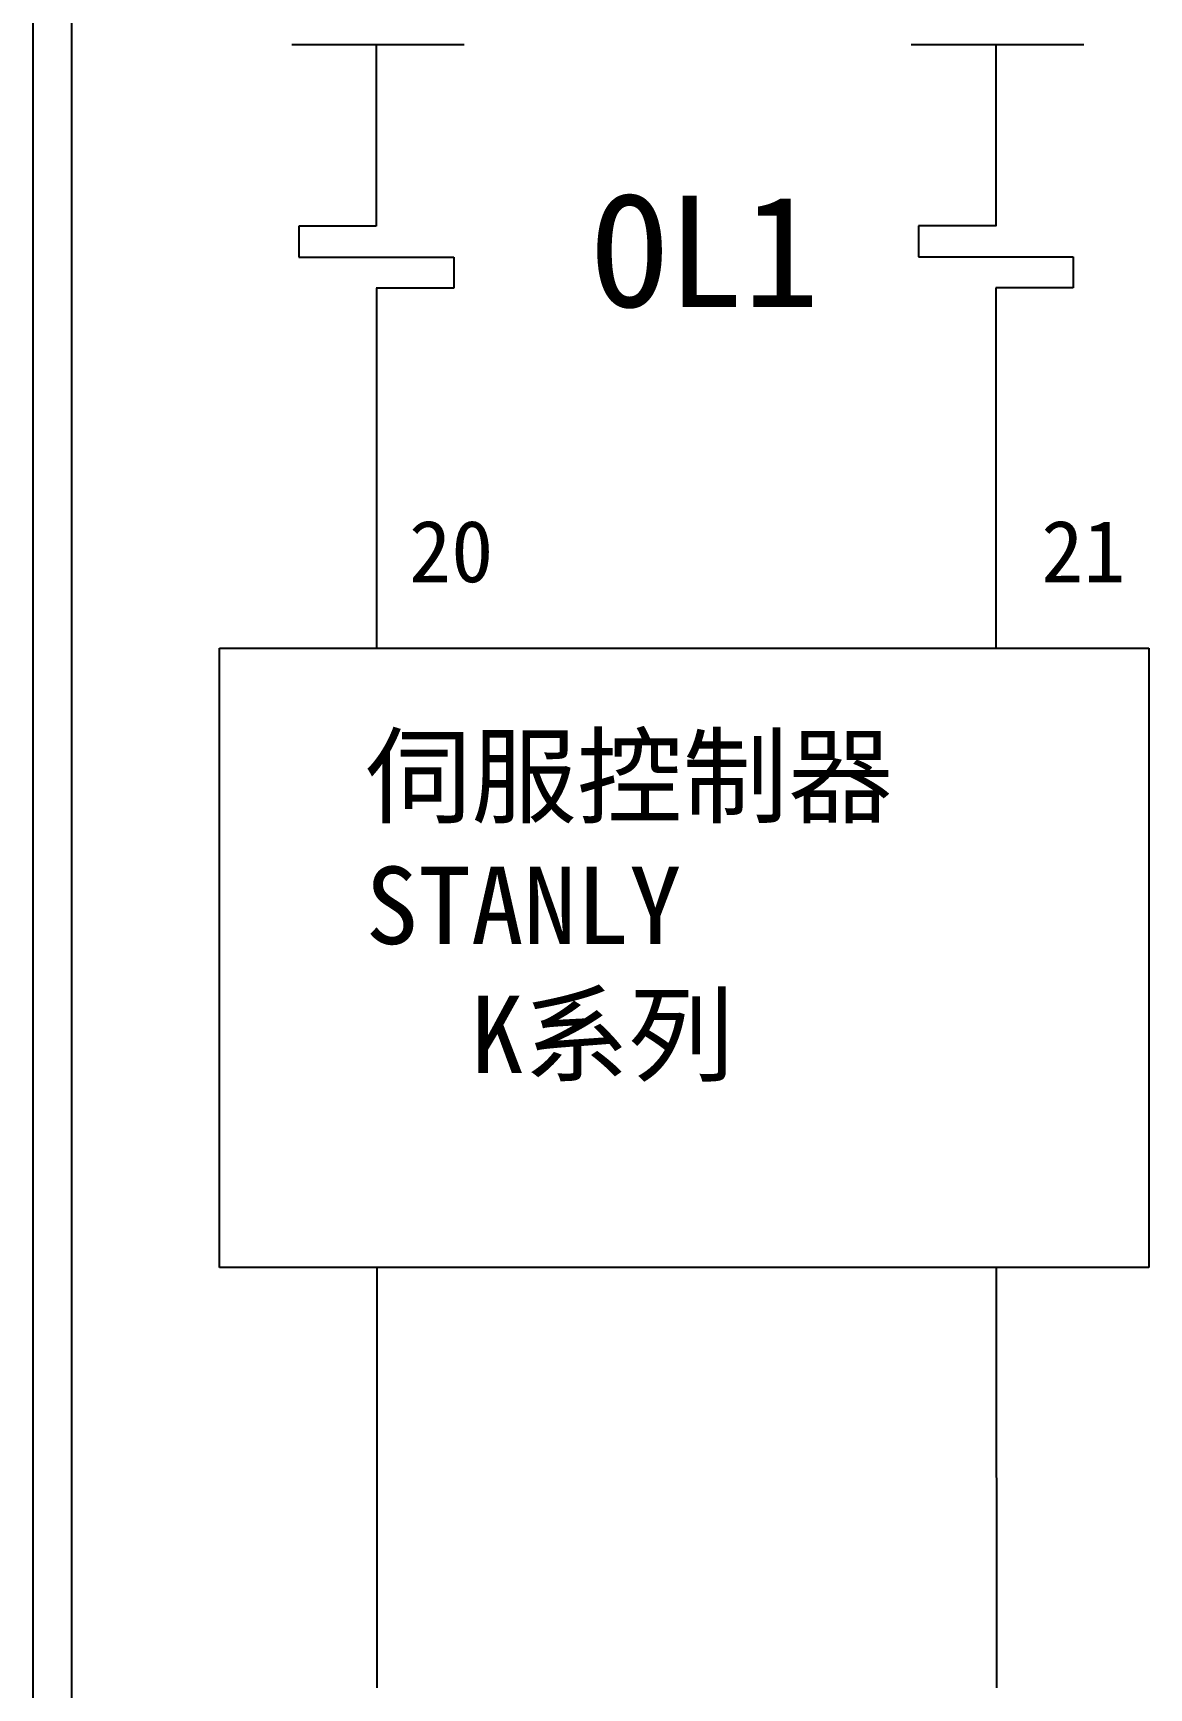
# Model space of a CAD drawing. Extents: x 10 to 297, y 3 to 207.
# Drawn here: x 10 to 46, y 57.4 to 110.8 of the extents above; entities that cross this region are included whole.
import ezdxf

# ---------------------------------------------------------------- set-up
doc = ezdxf.new("R2010")
doc.units = 0
doc.layers.get('0').update_dxf_attribs({"linetype": 'CONTINUOUS'})
doc.layers.add('圖框層', color=7, linetype='CONTINUOUS')
doc.layers.add('標尺寸層', color=3, linetype='CONTINUOUS')
doc.styles.add('CNS', font='romanc.shx', dxfattribs={"bigfont": 'chineset.shx'})
doc.styles.add('STSL', font='KAIU.TTF')

msp = doc.modelspace()

# ---------------------------------------------------------------- linework, layer by layer
for p, q in [((21.08, 110.424), (21.08, 104.562)), ((41.08, 110.424), (41.08, 104.562)), ((21.081, 102.562), (21.085, 90.933)), ((41.081, 102.57), (41.085, 90.933)), ((21.092, 70.933), (21.098, 57.361)), ((41.092, 70.933), (41.098, 57.361))]:
    msp.add_line(p, q)
at = {"layer": '圖框層', "color": 7}
for p, q in [((10, 3), (10, 206.969)), ((11.25, 4.25), (11.25, 205.719))]:
    msp.add_line(p, q, dxfattribs=at)
at = {"layer": '標尺寸層', "color": 7}
for p, q in [((18.351, 110.424), (23.919, 110.424)), ((21.08, 110.424), (21.08, 104.562)), ((38.351, 110.424), (43.919, 110.424)), ((21.08, 104.562), (18.58, 104.562)), ((18.58, 104.562), (18.58, 103.562)), ((41.08, 104.57), (38.58, 104.57)), ((38.58, 104.57), (38.58, 103.57)), ((18.58, 103.562), (23.58, 103.562)), ((23.58, 103.562), (23.58, 102.562)), ((38.58, 103.57), (43.58, 103.57)), ((43.58, 103.57), (43.58, 102.57)), ((23.58, 102.562), (21.08, 102.562)), ((43.58, 102.57), (41.08, 102.57)), ((16.021, 90.933), (46.021, 90.933)), ((16.021, 70.933), (16.021, 90.933)), ((46.021, 90.933), (46.021, 70.933)), ((46.021, 70.933), (16.021, 70.933))]:
    msp.add_line(p, q, dxfattribs=at)

# ---------------------------------------------------------------- texts
at = {"layer": '圖框層', "color": 4, "style": 'STSL'}
for s, height, p in [('OL1', 3.6, (28.032, 101.953)), ('20', 2, (22.137, 93.066)), ('21', 2, (42.546, 93.066))]:
    msp.add_text(s, height=height, dxfattribs=at).set_placement(p)
at = {"layer": '標尺寸層', "color": 7, "insert": (20.733, 88.05), "char_height": 2.5, "width": 18.62078, "attachment_point": 1, "style": 'CNS'}
msp.add_mtext('{\\fDFKai-SB|b0|i0|c136|p65;伺服控制器\\PSTANLY\\P  K系列}', dxfattribs=at)

doc.saveas('drawing.dxf')
